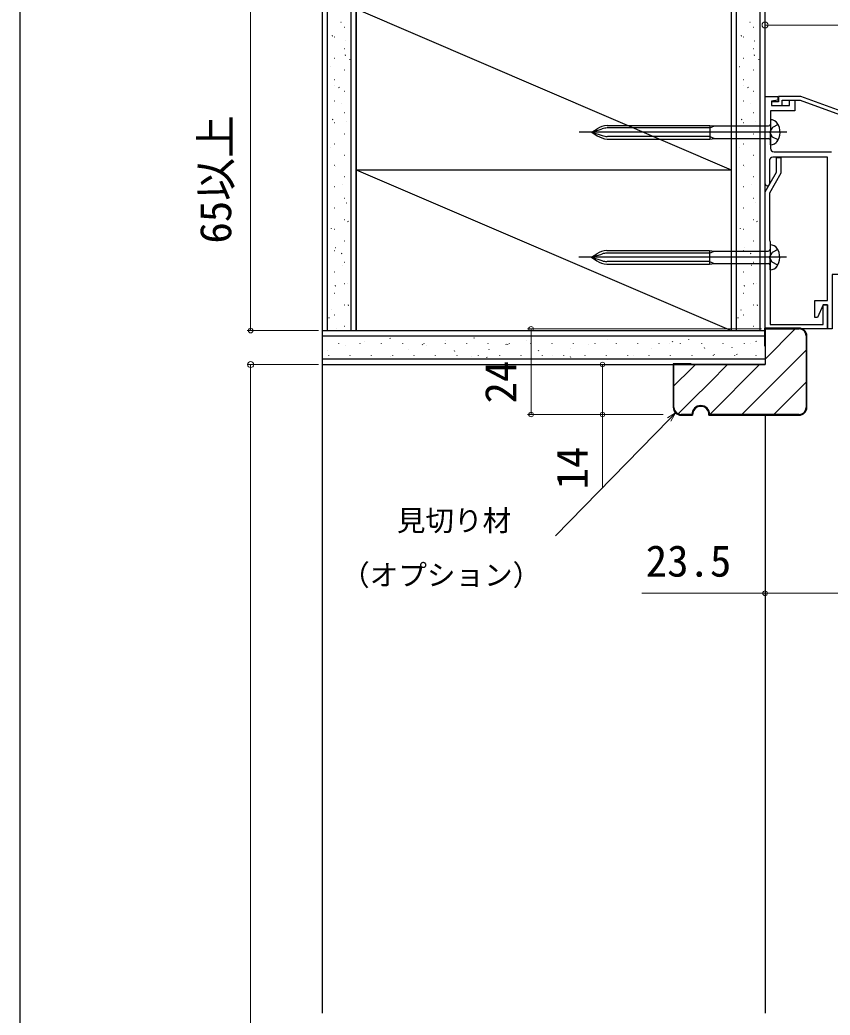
# Model space of a CAD drawing. Units: millimetres, scale not verified. Extents: x -525 to 525, y -784 to 780.
# Drawn here: x -524.9 to -298.1, y 354 to 632.5 of the extents above; entities that cross this region are included whole.
import ezdxf
from ezdxf.enums import TextEntityAlignment as Align

# ---------------------------------------------------------------- set-up
doc = ezdxf.new("R2010")
doc.units = ezdxf.units.MM
doc.header["$LTSCALE"] = 4
for name, color, linetype in [('0-2_YKK_11', 7, 'Continuous'), ('0-4_YKK_13', 4, 'Continuous'), ('0-6_YKK_ZWAK', 7, 'Continuous'), ('0-7_YSS_K', 3, 'Continuous'), ('0-8_YSS_KE', 3, 'Continuous')]:
    doc.layers.add(name, color=color, linetype=linetype)
doc.layers.add('0-5_YKK_D', color=6, linetype='Continuous', lineweight=18)
doc.styles.add('ＭＳ ゴシック', font='')
doc.styles.get('ＭＳ ゴシック').set_extended_font_data('MS Gothic')

msp = doc.modelspace()

# ---------------------------------------------------------------- linework, layer by layer
at = {"layer": '0-2_YKK_11'}
msp.add_line((-315.107, 593.019), (-315.107, 586.619), dxfattribs=at)
for points in [[(-316.307, 586.619), (-316.307, 611.019), (-312.707, 611.019), (-312.707, 610.019), (-314.507, 609.701), (-314.507, 608.519), (-309.507, 608.519), (-309.507, 610.019), (-308.007, 610.019), (-308.007, 607.019), (-314.807, 607.019), (-314.807, 601.477), (-314.927, 601.294), (-314.927, 600.744), (-314.807, 600.561), (-314.807, 596.519)], [(-298.807, 553.919), (-298.807, 594.019), (-314.107, 594.019)], [(-313.807, 595.519), (-297.707, 595.519)], [(-284.773, 563.483), (-284.653, 563.557), (-284.254, 563.955), (-284.007, 563.852), (-284.007, 561.219), (-297.507, 561.219), (-297.507, 546.019), (-298.807, 546.019), (-298.807, 552.719), (-300.007, 552.719), (-301.607, 549.219), (-302.407, 549.219), (-302.407, 553.919), (-298.807, 553.919)]]:
    msp.add_lwpolyline(points, dxfattribs=at)
for points in [[(-258.023, 593.445), (-306.307, 611.019), (-312.507, 611.019), (-312.507, 609.519), (-314.507, 609.519), (-314.507, 608.519), (-311.507, 608.519), (-311.507, 610.019), (-306.484, 610.019), (-268.807, 596.306), (-268.807, 595.219), (-265.821, 595.219), (-260.807, 593.394), (-260.807, 590.185), (-260.19, 589.929), (-258.993, 591.126), (-259.907, 591.654), (-259.907, 593.173), (-258.331, 592.599)], [(-316.308, 546.019), (-316.308, 584.319), (-313.108, 589.861), (-313.108, 593.919), (-311.908, 593.919), (-311.908, 589.54), (-315.108, 583.997), (-315.108, 570.843), (-314.995, 570.607), (-314.908, 570.395), (-314.908, 566.477), (-315.028, 566.294), (-315.028, 565.744), (-314.908, 565.561), (-314.908, 547.219), (-300.008, 547.219), (-300.008, 552.719), (-298.808, 552.719), (-298.808, 546.019)]]:
    msp.add_lwpolyline(points, close=True, dxfattribs=at)
for centre, radius, start, end in [((-313.807, 596.519), 1, 180.00001, 269.99999), ((-314.107, 593.019), 1, 90.00001, 179.99999), ((-315.707, 586.619), 0.6, 179.99999, 0.00001)]:
    msp.add_arc(centre, radius, start, end, dxfattribs=at)
at = {"layer": '0-4_YKK_13'}
for p, q in [((-314.819, 604.519), (-314.819, 601.019)), ((-314.789, 604.519), (-314.809, 604.519)), ((-364.809, 601.019), (-363.326, 601.976)), ((-364.809, 601.019), (-361.9, 601.949)), ((-360.496, 602.919), (-331.809, 602.919)), ((-331.809, 602.224), (-360.418, 602.224)), ((-331.809, 602.919), (-331.809, 599.119)), ((-331.809, 602.919), (-330.51, 602.788)), ((-331.809, 602.224), (-330.51, 602.788)), ((-330.51, 602.788), (-315.309, 602.788)), ((-310.206, 601.019), (-368.342, 601.019)), ((-364.809, 601.019), (-363.326, 600.062)), ((-364.809, 601.019), (-361.9, 600.089)), ((-360.496, 599.119), (-331.809, 599.119)), ((-331.809, 599.814), (-360.418, 599.814)), ((-331.809, 599.814), (-330.51, 599.249)), ((-331.809, 599.119), (-330.51, 599.249)), ((-330.51, 599.249), (-315.297, 599.249)), ((-314.269, 599.652), (-314.996, 601.019)), ((-314.807, 597.519), (-314.807, 601.019)), ((-312.67, 598.872), (-314.269, 599.652)), ((-314.789, 597.519), (-314.809, 597.519)), ((-314.908, 569.519), (-314.908, 566.019)), ((-314.878, 569.519), (-314.898, 569.519)), ((-310.294, 566.019), (-368.431, 566.019)), ((-364.898, 566.019), (-363.414, 566.976)), ((-364.898, 566.019), (-361.989, 566.949)), ((-364.898, 566.019), (-363.414, 565.062)), ((-364.898, 566.019), (-361.989, 565.089)), ((-360.584, 567.919), (-331.898, 567.919)), ((-331.898, 567.224), (-360.506, 567.224)), ((-331.898, 567.919), (-331.898, 564.119)), ((-331.898, 567.919), (-330.598, 567.788)), ((-331.898, 567.224), (-330.598, 567.788)), ((-330.598, 567.788), (-315.398, 567.788)), ((-314.357, 564.652), (-315.084, 566.019)), ((-314.896, 562.519), (-314.896, 566.019)), ((-360.584, 564.119), (-331.898, 564.119)), ((-331.898, 564.814), (-360.506, 564.814)), ((-331.898, 564.814), (-330.598, 564.249)), ((-331.898, 564.119), (-330.598, 564.249)), ((-330.598, 564.249), (-315.386, 564.249)), ((-314.878, 562.519), (-314.898, 562.519)), ((-312.758, 563.872), (-314.357, 564.652))]:
    msp.add_line(p, q, dxfattribs=at)
for points in [[(-312.67, 603.165), (-314.269, 602.385), (-314.996, 601.019)], [(-312.758, 568.165), (-314.357, 567.385), (-315.084, 566.019)]]:
    msp.add_lwpolyline(points, dxfattribs=at)
for centre, radius, start, end in [((-314.789, 602.219), 2.3, 33.40329, 90.74736), ((-360.073, 596.934), 6, 94.03879, 122.82633), ((-360.073, 596.234), 6, 94.03879, 107.72997), ((-315.319, 603.288), 0.5, 270, 0), ((-316.509, 601.019), 4.4, 321.93215, 36.03907), ((-360.073, 605.104), 6, 237.17367, 265.96121), ((-360.073, 605.804), 6, 252.27003, 265.96121), ((-315.307, 598.749), 0.5, 0, 90), ((-314.789, 599.819), 2.3, 269.53808, 326.59671), ((-315.408, 568.288), 0.5, 270, 0), ((-314.878, 567.219), 2.3, 33.40329, 90.74736), ((-316.598, 566.019), 4.4, 321.93215, 36.03907), ((-360.162, 561.934), 6, 94.03879, 122.82633), ((-360.162, 561.234), 6, 94.03879, 107.72997), ((-360.162, 570.104), 6, 237.17367, 265.96121), ((-360.162, 570.804), 6, 252.27003, 265.96121), ((-315.396, 563.749), 0.5, 0, 90), ((-314.878, 564.819), 2.3, 269.53808, 326.59671)]:
    msp.add_arc(centre, radius, start, end, dxfattribs=at)
at = {"layer": '0-5_YKK_D'}
for p, q in [((-460.307, 545.524), (-460.307, 646.024)), ((-316.308, 611.519), (-316.308, 632.019)), ((-316.308, 631.019), (-277.807, 631.019)), ((-317.307, 546.019), (-382.807, 546.019)), ((-381.807, 546.019), (-381.807, 522.024)), ((-441.307, 545.524), (-461.307, 545.524)), ((-441.307, 536.024), (-461.307, 536.024)), ((-460.307, 536.024), (-460.307, 146.019)), ((-344.807, 536.024), (-362.807, 536.024)), ((-344.807, 522.024), (-382.807, 522.024)), ((-344.807, 522.024), (-362.807, 522.024)), ((-316.307, 465.373), (-316.307, 473.024))]:
    msp.add_line(p, q, dxfattribs=at)
for points in [[(-361.807, 536.024), (-361.807, 522.024), (-361.807, 501.406)], [(-341.363, 522.468), (-343.147, 520.646), (-375.02, 488.071)], [(-343.635, 521.123), (-341.363, 522.468), (-342.658, 520.168)], [(-292.807, 472.024), (-316.307, 472.024), (-350.812, 472.024)]]:
    msp.add_lwpolyline(points, dxfattribs=at)
for centre, radius in [((-316.308, 631.019), 0.85), ((-460.307, 545.524), 0.637), ((-381.807, 546.019), 0.637), ((-460.307, 536.024), 0.85), ((-361.807, 536.024), 0.637), ((-381.807, 522.024), 0.637), ((-361.807, 522.024), 0.637), ((-316.307, 472.024), 0.637)]:
    msp.add_circle(centre, radius, dxfattribs=at)
at = {"layer": '0-6_YKK_ZWAK'}
msp.add_line((-524.9, 746.5), (-524.9, -783.5), dxfattribs=at)
at = {"layer": '0-7_YSS_K'}
for p, q in [((-440.307, 646.024), (-440.307, 546.024)), ((-438.807, 545.524), (-438.807, 646.024)), ((-432.307, 646.024), (-432.307, 545.524)), ((-325.807, 646.024), (-325.807, 545.524)), ((-324.307, 545.524), (-324.307, 646.024)), ((-317.807, 646.024), (-317.807, 545.524)), ((-316.307, 546.024), (-316.307, 646.024)), ((-430.807, 635.524), (-325.807, 590.524)), ((-435.03, 631.807), (-435.011, 631.814)), ((-434.041, 630.459), (-433.941, 630.459)), ((-320.53, 631.807), (-320.511, 631.814)), ((-319.541, 630.459), (-319.441, 630.459)), ((-437.476, 628.022), (-437.31, 628.133)), ((-436.891, 627.709), (-436.791, 627.709)), ((-433.738, 626.583), (-433.719, 626.589)), ((-322.976, 628.022), (-322.81, 628.133)), ((-322.391, 627.709), (-322.291, 627.709)), ((-319.238, 626.583), (-319.219, 626.589)), ((-434.041, 624.479), (-433.941, 624.479)), ((-319.541, 624.479), (-319.441, 624.479)), ((-436.891, 621.729), (-436.791, 621.729)), ((-433.867, 622.576), (-433.7, 622.686)), ((-432.54, 621.325), (-432.521, 621.332)), ((-322.391, 621.729), (-322.291, 621.729)), ((-319.367, 622.576), (-319.2, 622.686)), ((-318.04, 621.325), (-318.021, 621.332)), ((-438.026, 619.382), (-438.007, 619.389)), ((-434.041, 618.499), (-433.941, 618.499)), ((-323.526, 619.382), (-323.507, 619.389)), ((-319.541, 618.499), (-319.441, 618.499)), ((-436.891, 615.749), (-436.791, 615.749)), ((-322.391, 615.749), (-322.291, 615.749)), ((-436.828, 614.124), (-436.809, 614.131)), ((-435.635, 613.57), (-435.469, 613.68)), ((-322.328, 614.124), (-322.309, 614.131)), ((-321.135, 613.57), (-320.969, 613.68)), ((-434.041, 612.519), (-433.941, 612.519)), ((-319.541, 612.519), (-319.441, 612.519)), ((-436.891, 609.769), (-436.791, 609.769)), ((-434.876, 609.134), (-434.858, 609.14)), ((-322.391, 609.769), (-322.291, 609.769)), ((-320.376, 609.134), (-320.358, 609.14)), ((-437.404, 604.563), (-437.238, 604.674)), ((-434.041, 606.539), (-433.941, 606.539)), ((-322.904, 604.563), (-322.738, 604.674)), ((-319.541, 606.539), (-319.441, 606.539)), ((-436.891, 603.789), (-436.791, 603.789)), ((-433.584, 603.909), (-433.566, 603.916)), ((-322.391, 603.789), (-322.291, 603.789)), ((-319.084, 603.909), (-319.066, 603.916)), ((-434.041, 600.559), (-433.941, 600.559)), ((-319.541, 600.559), (-319.441, 600.559)), ((-437.873, 596.709), (-437.854, 596.716)), ((-436.891, 597.809), (-436.791, 597.809)), ((-432.387, 598.652), (-432.368, 598.658)), ((-323.373, 596.709), (-323.354, 596.716)), ((-322.391, 597.809), (-322.291, 597.809)), ((-317.887, 598.652), (-317.868, 598.658)), ((-434.041, 594.579), (-433.941, 594.579)), ((-319.541, 594.579), (-319.441, 594.579)), ((-436.891, 591.829), (-436.791, 591.829)), ((-436.675, 591.451), (-436.656, 591.458)), ((-430.807, 590.524), (-325.807, 590.524)), ((-430.807, 590.524), (-325.807, 545.524)), ((-322.391, 591.829), (-322.291, 591.829)), ((-322.175, 591.451), (-322.156, 591.458)), ((-434.041, 588.599), (-433.941, 588.599)), ((-319.541, 588.599), (-319.441, 588.599)), ((-436.891, 585.849), (-436.791, 585.849)), ((-434.723, 586.46), (-434.704, 586.467)), ((-322.391, 585.849), (-322.291, 585.849)), ((-320.223, 586.46), (-320.204, 586.467)), ((-434.041, 582.619), (-433.941, 582.619)), ((-319.541, 582.619), (-319.441, 582.619)), ((-436.891, 579.869), (-436.791, 579.869)), ((-433.431, 581.236), (-433.412, 581.243)), ((-322.391, 579.869), (-322.291, 579.869)), ((-318.931, 581.236), (-318.912, 581.243)), ((-434.041, 576.639), (-433.941, 576.639)), ((-319.541, 576.639), (-319.441, 576.639)), ((-437.719, 574.036), (-437.701, 574.042)), ((-436.891, 573.889), (-436.791, 573.889)), ((-433.106, 576.066), (-432.939, 576.176)), ((-323.219, 574.036), (-323.201, 574.042)), ((-322.391, 573.889), (-322.291, 573.889)), ((-318.606, 576.066), (-318.439, 576.176)), ((-436.522, 568.778), (-436.503, 568.784)), ((-434.041, 570.659), (-433.941, 570.659)), ((-322.022, 568.778), (-322.003, 568.784)), ((-319.541, 570.659), (-319.441, 570.659)), ((-436.891, 567.909), (-436.791, 567.909)), ((-434.874, 567.06), (-434.708, 567.17)), ((-322.391, 567.909), (-322.291, 567.909)), ((-320.374, 567.06), (-320.208, 567.17)), ((-434.57, 563.787), (-434.551, 563.794)), ((-434.041, 564.679), (-433.941, 564.679)), ((-320.07, 563.787), (-320.051, 563.794)), ((-319.541, 564.679), (-319.441, 564.679)), ((-436.891, 561.929), (-436.791, 561.929)), ((-322.391, 561.929), (-322.291, 561.929)), ((-440.307, 557.217), (-440.307, 354.519)), ((-436.643, 558.053), (-436.477, 558.164)), ((-434.041, 558.699), (-433.941, 558.699)), ((-433.278, 558.563), (-433.259, 558.569)), ((-322.143, 558.053), (-321.977, 558.164)), ((-319.541, 558.699), (-319.441, 558.699)), ((-318.778, 558.563), (-318.759, 558.569)), ((-436.891, 555.949), (-436.791, 555.949)), ((-322.391, 555.949), (-322.291, 555.949)), ((-434.041, 552.719), (-433.941, 552.719)), ((-433.034, 552.607), (-432.867, 552.717)), ((-319.541, 552.719), (-319.441, 552.719)), ((-318.534, 552.607), (-318.367, 552.717)), ((-438.412, 549.047), (-438.245, 549.157)), ((-437.566, 551.362), (-437.547, 551.369)), ((-436.891, 549.969), (-436.791, 549.969)), ((-323.912, 549.047), (-323.745, 549.157)), ((-323.066, 551.362), (-323.047, 551.369)), ((-322.391, 549.969), (-322.291, 549.969)), ((-436.368, 546.104), (-436.35, 546.111)), ((-434.041, 546.739), (-433.941, 546.739)), ((-321.868, 546.104), (-321.85, 546.111)), ((-319.541, 546.739), (-319.441, 546.739)), ((-316.307, 537.559), (-307.843, 546.024)), ((-440.307, 545.524), (-328.807, 545.524)), ((-440.307, 544.024), (-316.307, 544.024)), ((-433.807, 545.524), (-316.307, 545.524)), ((-421.12, 543.238), (-421.23, 543.405)), ((-397.661, 543.31), (-397.771, 543.477)), ((-337.67, 543.07), (-337.676, 543.089)), ((-435.669, 541.774), (-435.669, 541.874)), ((-433.621, 541.259), (-433.627, 541.278)), ((-429.689, 541.774), (-429.689, 541.874)), ((-428.363, 542.457), (-428.37, 542.476)), ((-423.709, 541.774), (-423.709, 541.874)), ((-417.729, 541.774), (-417.729, 541.874)), ((-412.114, 541.469), (-412.224, 541.636)), ((-411.749, 541.774), (-411.749, 541.874)), ((-410.947, 541.412), (-410.954, 541.431)), ((-405.769, 541.774), (-405.769, 541.874)), ((-405.69, 542.61), (-405.696, 542.629)), ((-399.789, 541.774), (-399.789, 541.874)), ((-393.809, 541.774), (-393.809, 541.874)), ((-393.498, 540.274), (-393.505, 540.292)), ((-388.654, 541.541), (-388.765, 541.708)), ((-388.274, 541.566), (-388.281, 541.584)), ((-387.829, 541.774), (-387.829, 541.874)), ((-383.016, 542.763), (-383.023, 542.782)), ((-381.849, 541.774), (-381.849, 541.874)), ((-375.869, 541.774), (-375.869, 541.874)), ((-370.825, 540.427), (-370.832, 540.446)), ((-369.889, 541.774), (-369.889, 541.874)), ((-365.601, 541.719), (-365.607, 541.738)), ((-363.909, 541.774), (-363.909, 541.874)), ((-360.343, 542.917), (-360.35, 542.936)), ((-357.929, 541.774), (-357.929, 541.874)), ((-351.949, 541.774), (-351.949, 541.874)), ((-348.152, 540.58), (-348.158, 540.599)), ((-345.969, 541.774), (-345.969, 541.874)), ((-342.927, 541.872), (-342.934, 541.891)), ((-342.145, 542.302), (-342.255, 542.469)), ((-339.989, 541.774), (-339.989, 541.874)), ((-334.009, 541.774), (-334.009, 541.874)), ((-333.138, 540.533), (-333.249, 540.7)), ((-328.029, 541.774), (-328.029, 541.874)), ((-325.478, 540.733), (-325.485, 540.752)), ((-322.049, 541.774), (-322.049, 541.874)), ((-320.254, 542.026), (-320.261, 542.044)), ((-318.685, 542.374), (-318.796, 542.541)), ((-316.307, 537.524), (-440.307, 537.524)), ((-438.845, 539.967), (-438.852, 539.986)), ((-438.419, 538.544), (-438.419, 538.644)), ((-432.439, 538.544), (-432.439, 538.644)), ((-426.459, 538.544), (-426.459, 538.644)), ((-421.162, 538.168), (-421.169, 538.187)), ((-420.479, 538.544), (-420.479, 538.644)), ((-416.172, 540.12), (-416.178, 540.139)), ((-414.499, 538.544), (-414.499, 538.644)), ((-408.519, 538.544), (-408.519, 538.644)), ((-403.107, 539.7), (-403.218, 539.867)), ((-402.539, 538.544), (-402.539, 538.644)), ((-398.489, 538.322), (-398.496, 538.341)), ((-396.559, 538.544), (-396.559, 538.644)), ((-394.101, 537.931), (-394.211, 538.098)), ((-390.579, 538.544), (-390.579, 538.644)), ((-384.599, 538.544), (-384.599, 538.644)), ((-379.648, 539.772), (-379.758, 539.939)), ((-378.619, 538.544), (-378.619, 538.644)), ((-375.816, 538.475), (-375.822, 538.494)), ((-372.639, 538.544), (-372.639, 538.644)), ((-370.642, 538.003), (-370.752, 538.17)), ((-366.659, 538.544), (-366.659, 538.644)), ((-360.679, 538.544), (-360.679, 538.644)), ((-354.699, 538.544), (-354.699, 538.644)), ((-353.142, 538.628), (-353.149, 538.647)), ((-348.719, 538.544), (-348.719, 538.644)), ((-342.739, 538.544), (-342.739, 538.644)), ((-336.759, 538.544), (-336.759, 538.644)), ((-335.727, 537.584), (-335.734, 537.603)), ((-330.779, 538.544), (-330.779, 538.644)), ((-330.469, 538.782), (-330.476, 538.8)), ((-324.799, 538.544), (-324.799, 538.644)), ((-324.132, 538.764), (-324.242, 538.931)), ((-318.819, 538.544), (-318.819, 538.644)), ((-316.307, 528.579), (-304.807, 540.079)), ((-341.807, 530.019), (-336.807, 535.019)), ((-336.807, 535.019), (-335.803, 536.024)), ((-331.807, 531.039), (-326.823, 536.024)), ((-331.807, 522.059), (-317.843, 536.024)), ((-336.807, 526.039), (-331.807, 531.039)), ((-313.882, 522.024), (-304.807, 531.098)), ((-322.862, 522.024), (-316.307, 528.579)), ((-340.641, 522.206), (-336.807, 526.039)), ((-331.808, 522.059), (-331.807, 522.059)), ((-316.307, 522.024), (-316.307, 354.519))]:
    msp.add_line(p, q, dxfattribs=at)
msp.add_lwpolyline([(-430.807, 646.024), (-430.807, 545.524), (-430.807, 646.024)], dxfattribs=at)
at = {"layer": '0-8_YSS_KE'}
for p, q in [((-316.308, 546.019), (-306.807, 546.024)), ((-304.807, 544.024), (-304.807, 524.024)), ((-304.607, 524.024), (-304.607, 544.024)), ((-316.507, 541.224), (-316.307, 541.224)), ((-440.307, 536.024), (-316.307, 536.024)), ((-341.807, 524.024), (-341.807, 536.024)), ((-337.007, 536.224), (-337.007, 536.024)), ((-336.807, 522.024), (-339.807, 522.024)), ((-339.807, 521.824), (-336.599, 521.824)), ((-332.016, 521.824), (-306.807, 521.824)), ((-306.807, 522.024), (-331.807, 522.024))]:
    msp.add_line(p, q, dxfattribs=at)
for points in [[(-316.307, 546.024), (-316.307, 536.024), (-341.807, 536.024)], [(-306.807, 546.224), (-316.507, 546.224), (-316.507, 541.224)], [(-337.007, 536.224), (-342.007, 536.224), (-342.007, 524.024)]]:
    msp.add_lwpolyline(points, dxfattribs=at)
for centre, radius, start, end in [((-306.807, 544.024), 2.2, 360, 90), ((-306.807, 544.024), 2, 0, 89.99999), ((-339.807, 524.024), 2.2, 180, 270), ((-339.807, 524.024), 2, 180, 270), ((-334.307, 522.024), 2.5, 0, 180), ((-334.307, 522.024), 2.3, 355.01146, 184.98854), ((-306.807, 524.024), 2, 270, 0), ((-306.807, 524.024), 2.2, 270, 360)]:
    msp.add_arc(centre, radius, start, end, dxfattribs=at)

# ---------------------------------------------------------------- texts
at = {"layer": '0-5_YKK_D', "style": 'ＭＳ ゴシック'}
for s, p in [('65以上', (-463.103, 569.865)), ('24', (-383.307, 525.124)), ('14', (-363.307, 501.065))]:
    msp.add_text(s, height=8.798, rotation=90, dxfattribs=at).set_placement(p, align=Align.BOTTOM_LEFT)
for s, height, p in [('見切り材', 5.865, (-419.383, 487.677)), ('23.5', 8.798, (-349.698, 474.024)), ('（オプション）', 5.865, (-434.974, 472.434))]:
    msp.add_text(s, height=height, dxfattribs=at).set_placement(p, align=Align.BOTTOM_LEFT)

doc.saveas('drawing.dxf')
